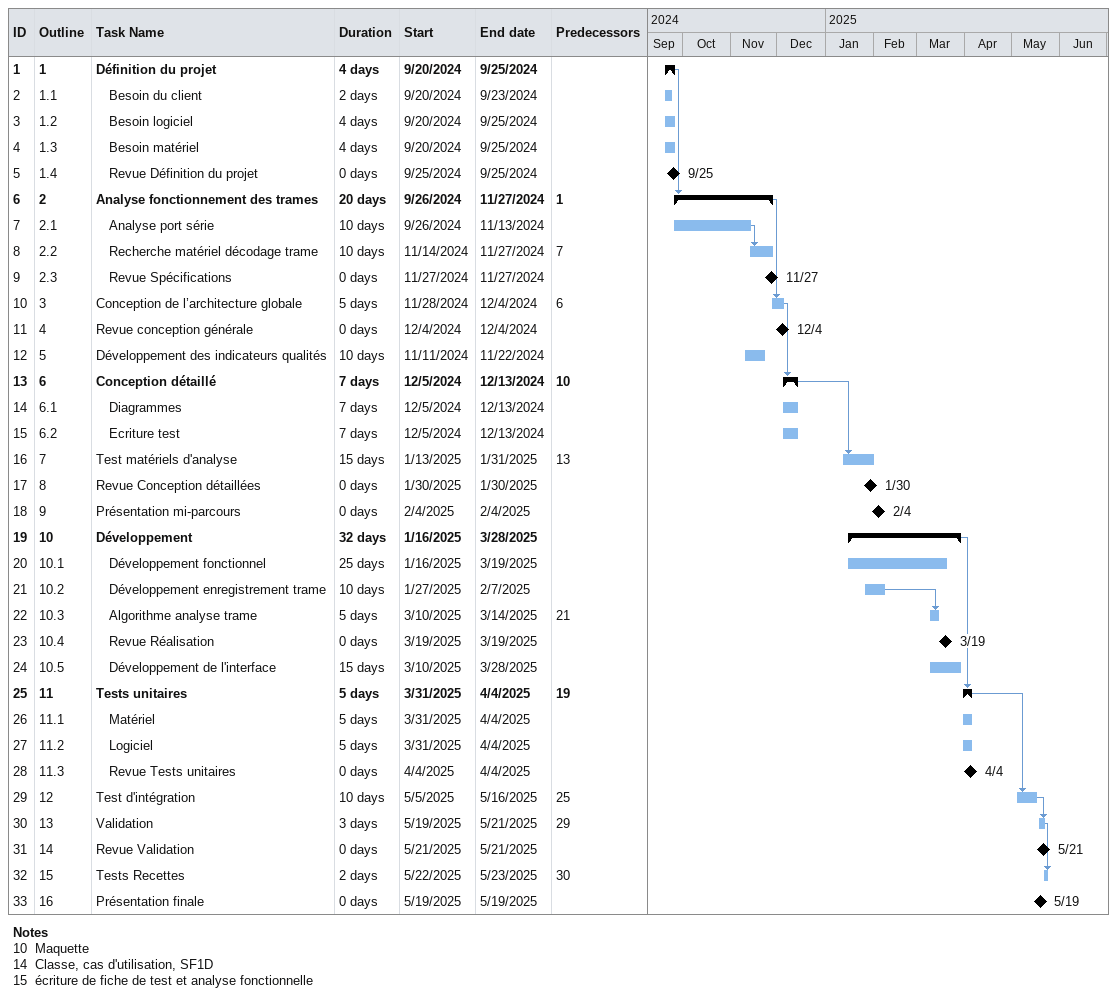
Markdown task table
| ID | WBS | Task | Duration | Start | Finish | Predecessors |
|---|---|---|---|---|---|---|
| 1 | 1 | **Définition du projet** | 4d | 2024-09-20 | 2024-09-25 |  |
| 2 | 1.1 | Besoin du client | 2d | 2024-09-20 | 2024-09-23 |  |
| 3 | 1.2 | Besoin logiciel | 4d | 2024-09-20 | 2024-09-25 |  |
| 4 | 1.3 | Besoin matériel | 4d | 2024-09-20 | 2024-09-25 |  |
| 5 | 1.4 | Revue Définition du projet | 0d | 2024-09-25 | 2024-09-25 |  |
| 6 | 2 | **Analyse fonctionnement des trames** | 20d | 2024-09-26 | 2024-11-27 | 1 |
| 7 | 2.1 | Analyse port série | 10d | 2024-09-26 | 2024-11-13 |  |
| 8 | 2.2 | Recherche matériel décodage trame | 10d | 2024-11-14 | 2024-11-27 | 7 |
| 9 | 2.3 | Revue Spécifications | 0d | 2024-11-27 | 2024-11-27 |  |
| 10 | 3 | Conception de l’architecture globale | 5d | 2024-11-28 | 2024-12-04 | 6 |
| 11 | 4 | Revue conception générale | 0d | 2024-12-04 | 2024-12-04 |  |
| 12 | 5 | Développement des indicateurs qualités | 10d | 2024-11-11 | 2024-11-22 |  |
| 13 | 6 | **Conception détaillé** | 7d | 2024-12-05 | 2024-12-13 | 10 |
| 14 | 6.1 | Diagrammes | 7d | 2024-12-05 | 2024-12-13 |  |
| 15 | 6.2 | Ecriture test | 7d | 2024-12-05 | 2024-12-13 |  |
| 16 | 7 | Test matériels d'analyse | 15d | 2025-01-13 | 2025-01-31 | 13 |
| 17 | 8 | Revue Conception détaillées | 0d | 2025-01-30 | 2025-01-30 |  |
| 18 | 9 | Présentation mi-parcours | 0d | 2025-02-04 | 2025-02-04 |  |
| 19 | 10 | **Développement** | 32d | 2025-01-16 | 2025-03-28 |  |
| 20 | 10.1 | Développement fonctionnel | 25d | 2025-01-16 | 2025-03-19 |  |
| 21 | 10.2 | Développement enregistrement trame | 10d | 2025-01-27 | 2025-02-07 |  |
| 22 | 10.3 | Algorithme analyse trame | 5d | 2025-03-10 | 2025-03-14 | 21 |
| 23 | 10.4 | Revue Réalisation | 0d | 2025-03-19 | 2025-03-19 |  |
| 24 | 10.5 | Développement de l'interface | 15d | 2025-03-10 | 2025-03-28 |  |
| 25 | 11 | **Tests unitaires** | 5d | 2025-03-31 | 2025-04-04 | 19 |
| 26 | 11.1 | Matériel | 5d | 2025-03-31 | 2025-04-04 |  |
| 27 | 11.2 | Logiciel | 5d | 2025-03-31 | 2025-04-04 |  |
| 28 | 11.3 | Revue Tests unitaires | 0d | 2025-04-04 | 2025-04-04 |  |
| 29 | 12 | Test d'intégration | 10d | 2025-05-05 | 2025-05-16 | 25 |
| 30 | 13 | Validation | 3d | 2025-05-19 | 2025-05-21 | 29 |
| 31 | 14 | Revue Validation | 0d | 2025-05-21 | 2025-05-21 |  |
| 32 | 15 | Tests Recettes | 2d | 2025-05-22 | 2025-05-23 | 30 |
| 33 | 16 | Présentation finale | 0d | 2025-05-19 | 2025-05-19 |  |

Notes
- 10: Maquette
- 14: Classe, cas d'utilisation, SF1D
- 15: écriture de fiche de test et analyse fonctionnelle
